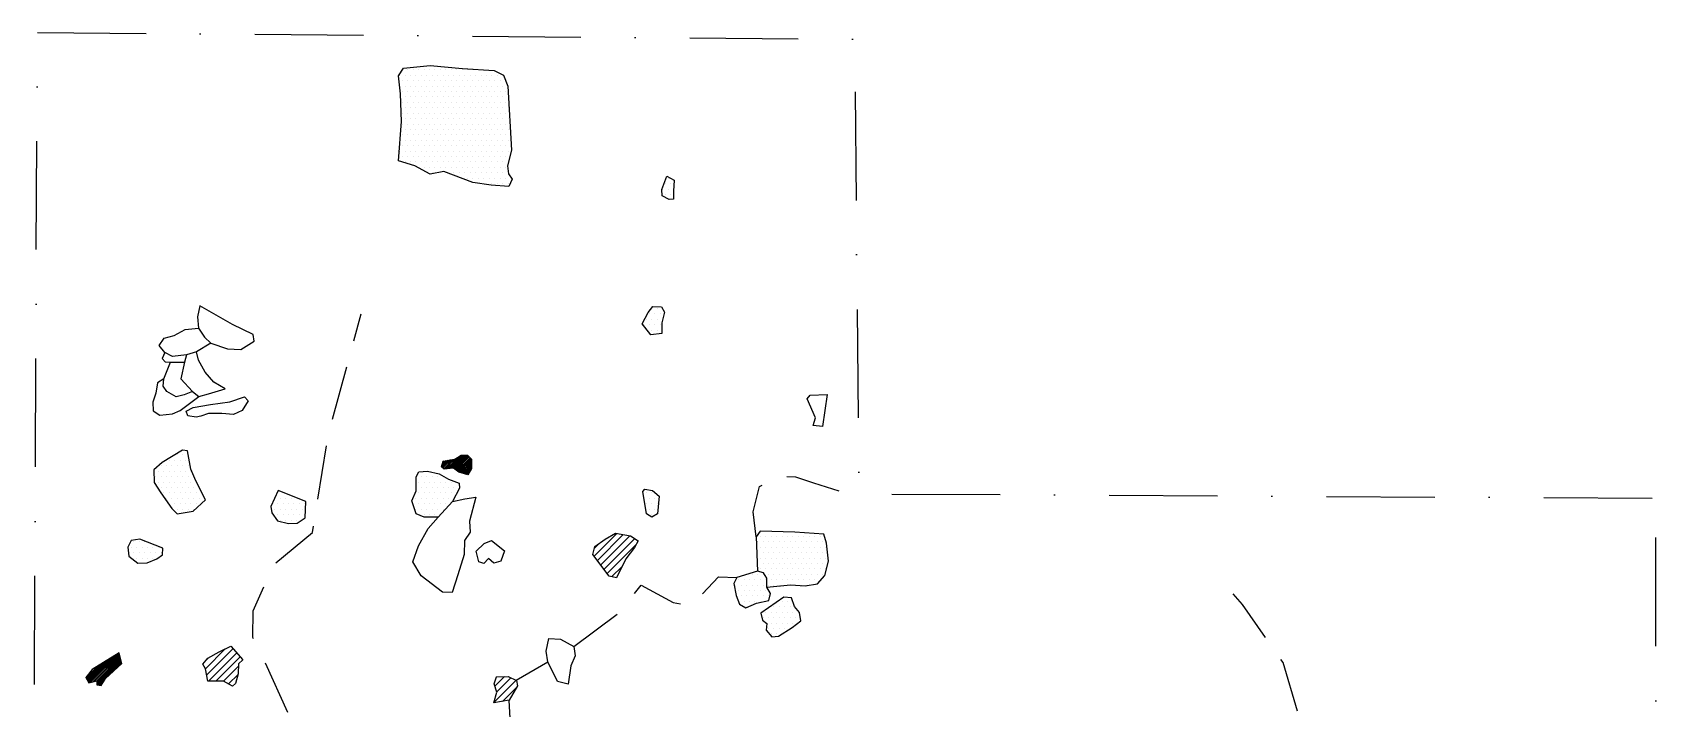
# Model space of a CAD drawing. Header units: metres. Extents: x -902 to -527, y -1467 to -1075.
# Drawn here: x -901.6 to -527.3, y -1230.9 to -1075.2 of the extents above; entities that cross this region are included whole.
import ezdxf

# ---------------------------------------------------------------- set-up
doc = ezdxf.new("R2010")
doc.units = ezdxf.units.M
doc.header["$LTSCALE"] = 25
doc.header["$MEASUREMENT"] = 0
doc.linetypes.add('GESTRICHELT', pattern=[0.75, 0.5, -0.25])
doc.linetypes.add('STRICHPUNKTX2', pattern=[2, 1, -0.5, 0, -0.5])
doc.layers.get('0').update_dxf_attribs({"linetype": 'CONTINUOUS'})
for name, color, linetype in [('BEFUND_UNSICHER', 1, 'GESTRICHELT'), ('FEUER', 1, 'CONTINUOUS'), ('GRABUNGSGRENZE', 3, 'STRICHPUNKTX2'), ('KNOCHEN', 2, 'CONTINUOUS'), ('KNOCHENSCHRAFF', 2, 'CONTINUOUS'), ('STEINE', 4, 'CONTINUOUS'), ('STEINESCHRAFF', 4, 'CONTINUOUS')]:
    doc.layers.add(name, color=color, linetype=linetype)

# ---------------------------------------------------------------- blocks, each defined once
blk = doc.blocks.new('*X1')
at = {"color": 0}
for p, q in [((-800.32, -1105.08), (-798.97, -1103.73)), ((-800.23, -1105.35), (-798.54, -1103.65)), ((-800.16, -1104.57), (-799.4, -1103.81)), ((-800.04, -1105.51), (-798.12, -1103.59)), ((-800, -1104.06), (-799.84, -1103.89)), ((-799.85, -1105.67), (-797.72, -1103.55)), ((-799.55, -1105.73), (-797.33, -1103.51)), ((-799.15, -1105.68), (-796.42, -1102.96)), ((-798.75, -1105.63), (-795.7, -1102.58)), ((-798.35, -1105.59), (-795.35, -1102.58)), ((-797.98, -1105.57), (-794.99, -1102.58)), ((-797.6, -1105.55), (-794.64, -1102.58)), ((-797.41, -1105.71), (-794.32, -1102.62)), ((-797.21, -1105.86), (-794.14, -1102.79)), ((-797.01, -1106.02), (-793.96, -1102.97)), ((-796.81, -1106.17), (-793.79, -1103.15)), ((-796.62, -1106.33), (-793.61, -1103.32)), ((-796.42, -1106.49), (-793.48, -1103.55)), ((-796.15, -1106.57), (-793.48, -1103.9)), ((-795.88, -1106.65), (-793.48, -1104.25)), ((-795.6, -1106.72), (-793.48, -1104.61)), ((-795.32, -1106.8), (-793.48, -1104.96)), ((-795.04, -1106.87), (-793.48, -1105.31)), ((-794.76, -1106.95), (-793.51, -1105.7)), ((-794.48, -1107.02), (-793.98, -1106.52)), ((-881.8, -1154.74), (-876, -1148.95)), ((-881.67, -1154.97), (-875.07, -1148.37)), ((-881.23, -1154.88), (-874.6, -1148.25)), ((-880.76, -1154.77), (-874.53, -1148.54)), ((-880.3, -1154.65), (-874.47, -1148.82)), ((-882.3, -1153.83), (-879.76, -1151.29)), ((-882.17, -1154.05), (-878.81, -1150.69)), ((-882.05, -1154.28), (-877.87, -1150.1)), ((-881.92, -1154.51), (-876.94, -1149.53)), ((-881.09, -1152.27), (-880.72, -1151.89)), ((-879.83, -1154.54), (-874.4, -1149.11)), ((-879.78, -1154.84), (-874.33, -1149.4)), ((-879.78, -1155.2), (-874.27, -1149.69)), ((-879.69, -1155.46), (-874.2, -1149.97)), ((-879.4, -1155.52), (-874.14, -1150.26)), ((-879.11, -1155.59), (-878.21, -1154.69)), ((-878.81, -1155.65), (-878.8, -1155.63)), ((-836.79, -1227.11), (-836.35, -1226.67)), ((-836.76, -1227.43), (-835.86, -1226.54)), ((-836.72, -1227.75), (-835.51, -1226.54)), ((-836.69, -1228.07), (-835.4, -1226.78)), ((-836.65, -1228.39), (-835.28, -1227.02)), ((-836.62, -1228.71), (-835.17, -1227.26)), ((-836.59, -1229.03), (-835.06, -1227.51)), ((-836.55, -1229.35), (-834.95, -1227.75)), ((-836.52, -1229.67), (-834.84, -1227.99)), ((-836.48, -1229.99), (-834.73, -1228.23)), ((-836.45, -1230.31), (-834.61, -1228.47)), ((-836.41, -1230.63), (-834.5, -1228.71)), ((-836.38, -1230.95), (-834.39, -1228.96)), ((-836.35, -1231.27), (-834.28, -1229.2)), ((-836.31, -1231.58), (-834.17, -1229.44)), ((-836.28, -1231.9), (-834.06, -1229.68)), ((-836.24, -1232.22), (-833.94, -1229.92)), ((-836.21, -1232.54), (-833.83, -1230.17)), ((-835.79, -1232.48), (-833.72, -1230.41)), ((-835.35, -1232.39), (-833.61, -1230.65)), ((-834.9, -1232.29), (-833.5, -1230.89)), ((-728.89, -1236.59), (-727.38, -1235.09)), ((-728.74, -1236.8), (-726.87, -1234.93)), ((-728.6, -1237.01), (-726.36, -1234.77)), ((-728.46, -1237.22), (-725.85, -1234.62)), ((-728.31, -1237.43), (-725.63, -1234.74)), ((-728, -1237.47), (-725.41, -1234.88)), ((-727.65, -1237.47), (-725.19, -1235.01)), ((-727.29, -1237.47), (-724.97, -1235.15)), ((-729.75, -1235.33), (-729.64, -1235.22)), ((-729.6, -1235.54), (-729.28, -1235.21)), ((-729.46, -1235.75), (-728.92, -1235.21)), ((-729.32, -1235.96), (-728.56, -1235.2)), ((-729.17, -1236.17), (-728.19, -1235.19)), ((-729.03, -1236.38), (-727.83, -1235.18)), ((-726.6, -1237.13), (-725.22, -1235.75)), ((-725.71, -1236.6), (-725.6, -1236.49)), ((-789.85, -1261.14), (-789.75, -1261.04)), ((-789.79, -1261.43), (-789.41, -1261.05)), ((-789.73, -1261.73), (-789.07, -1261.07)), ((-789.67, -1262.02), (-788.73, -1261.08)), ((-789.62, -1262.32), (-788.47, -1261.17)), ((-789.56, -1262.61), (-788.38, -1261.43)), ((-789.5, -1262.9), (-788.29, -1261.7)), ((-789.44, -1263.2), (-788.2, -1261.96)), ((-789.38, -1263.49), (-788.11, -1262.23)), ((-789.32, -1263.79), (-788.02, -1262.49)), ((-789.26, -1264.08), (-787.93, -1262.76)), ((-789.2, -1264.38), (-787.84, -1263.02)), ((-789.14, -1264.67), (-787.75, -1263.28)), ((-789.08, -1264.96), (-787.67, -1263.55)), ((-789.02, -1265.26), (-787.58, -1263.81)), ((-788.96, -1265.55), (-787.49, -1264.08)), ((-788.9, -1265.85), (-787.4, -1264.34)), ((-788.84, -1266.14), (-787.31, -1264.61)), ((-788.78, -1266.43), (-787.22, -1264.87)), ((-788.72, -1266.73), (-787.13, -1265.14)), ((-788.67, -1267.02), (-787.04, -1265.4)), ((-788.61, -1267.32), (-786.95, -1265.66)), ((-788.55, -1267.61), (-786.86, -1265.93)), ((-788.49, -1267.91), (-786.77, -1266.19)), ((-788.43, -1268.2), (-786.69, -1266.46)), ((-788.37, -1268.49), (-786.6, -1266.72)), ((-788.31, -1268.79), (-786.51, -1266.99)), ((-788.25, -1269.08), (-786.43, -1267.27)), ((-788.19, -1269.38), (-786.36, -1267.55)), ((-788.13, -1269.67), (-786.29, -1267.83)), ((-788.07, -1269.97), (-786.22, -1268.12)), ((-788.01, -1270.26), (-786.15, -1268.4)), ((-787.95, -1270.55), (-786.08, -1268.68)), ((-787.89, -1270.85), (-786.01, -1268.96)), ((-787.83, -1271.14), (-785.94, -1269.25)), ((-787.78, -1271.44), (-785.87, -1269.53)), ((-787.72, -1271.73), (-785.8, -1269.81)), ((-787.66, -1272.02), (-785.73, -1270.09)), ((-787.6, -1272.32), (-785.65, -1270.38)), ((-787.54, -1272.61), (-785.58, -1270.66)), ((-787.48, -1272.91), (-785.48, -1270.91)), ((-787.42, -1273.2), (-785.25, -1271.03)), ((-787.36, -1273.5), (-785.02, -1271.16)), ((-787.3, -1273.79), (-784.79, -1271.28)), ((-787.24, -1274.08), (-784.56, -1271.41)), ((-787.18, -1274.38), (-784.36, -1271.56)), ((-787.05, -1274.6), (-784.17, -1271.72)), ((-786.87, -1274.77), (-783.98, -1271.88)), ((-786.69, -1274.94), (-783.79, -1272.04)), ((-786.5, -1275.11), (-783.59, -1272.2)), ((-786.32, -1275.29), (-783.4, -1272.37)), ((-786, -1275.32), (-783.23, -1272.55)), ((-785.57, -1275.24), (-783.19, -1272.86)), ((-785.14, -1275.17), (-783.14, -1273.17)), ((-784.71, -1275.09), (-783.1, -1273.48)), ((-784.28, -1275.01), (-783.06, -1273.79)), ((-700.19, -1301.94), (-699.94, -1301.69)), ((-700.05, -1302.15), (-699.4, -1301.51)), ((-699.9, -1302.36), (-698.86, -1301.32)), ((-699.76, -1302.57), (-698.67, -1301.48)), ((-699.62, -1302.78), (-698.51, -1301.68)), ((-699.48, -1302.99), (-698.36, -1301.88)), ((-699.33, -1303.2), (-698.21, -1302.08)), ((-699.19, -1303.41), (-698.06, -1302.28)), ((-699.05, -1303.62), (-697.9, -1302.48)), ((-698.9, -1303.83), (-697.75, -1302.68)), ((-698.76, -1304.04), (-697.6, -1302.88)), ((-698.62, -1304.25), (-697.45, -1303.08)), ((-698.47, -1304.46), (-697.29, -1303.28)), ((-698.33, -1304.67), (-697.14, -1303.49)), ((-698.18, -1304.88), (-696.99, -1303.69)), ((-698.04, -1305.09), (-696.84, -1303.89)), ((-697.89, -1305.29), (-696.68, -1304.09)), ((-697.74, -1305.5), (-696.53, -1304.29)), ((-697.6, -1305.71), (-696.38, -1304.49)), ((-697.45, -1305.92), (-696.23, -1304.69)), ((-697.31, -1306.12), (-696.07, -1304.89)), ((-697.16, -1306.33), (-695.92, -1305.09)), ((-697.01, -1306.54), (-695.76, -1305.28)), ((-696.87, -1306.75), (-695.6, -1305.48)), ((-696.72, -1306.96), (-695.43, -1305.67)), ((-696.58, -1307.17), (-695.27, -1305.86)), ((-696.45, -1307.39), (-695.11, -1306.05)), ((-696.31, -1307.6), (-694.95, -1306.24)), ((-696.17, -1307.82), (-694.78, -1306.43)), ((-696.03, -1308.03), (-694.62, -1306.62)), ((-695.89, -1308.24), (-694.46, -1306.81)), ((-695.75, -1308.46), (-694.3, -1307.01)), ((-695.61, -1308.67), (-694.13, -1307.2)), ((-695.47, -1308.89), (-693.97, -1307.39)), ((-695.34, -1309.1), (-693.86, -1307.63)), ((-695.2, -1309.32), (-693.75, -1307.87)), ((-695.06, -1309.53), (-693.64, -1308.11)), ((-694.92, -1309.75), (-693.53, -1308.36)), ((-694.78, -1309.96), (-693.42, -1308.6)), ((-694.64, -1310.18), (-693.31, -1308.85)), ((-694.5, -1310.39), (-693.2, -1309.09)), ((-694.36, -1310.61), (-693.1, -1309.34)), ((-694.22, -1310.82), (-692.99, -1309.58)), ((-694.09, -1311.04), (-692.88, -1309.83)), ((-693.95, -1311.25), (-692.77, -1310.07)), ((-693.81, -1311.47), (-692.66, -1310.32)), ((-693.63, -1311.64), (-692.55, -1310.56)), ((-693.22, -1311.58), (-692.44, -1310.81)), ((-692.81, -1311.53), (-692.33, -1311.05)), ((-692.4, -1311.47), (-692.23, -1311.3))]:
    blk.add_line(p, q, dxfattribs=at)
blk = doc.blocks.new('*X3')
at = {"color": 0}
for p, q in [((-808.125, -1013.75), (-808.125, -1013.75)), ((-806.875, -1013.75), (-806.875, -1013.75)), ((-805.625, -1013.75), (-805.625, -1013.75)), ((-804.375, -1013.75), (-804.375, -1013.75)), ((-803.125, -1013.75), (-803.125, -1013.75)), ((-801.875, -1013.75), (-801.875, -1013.75)), ((-800.625, -1013.75), (-800.625, -1013.75)), ((-799.375, -1013.75), (-799.375, -1013.75)), ((-798.125, -1013.75), (-798.125, -1013.75)), ((-796.875, -1013.75), (-796.875, -1013.75)), ((-795.625, -1013.75), (-795.625, -1013.75)), ((-794.375, -1013.75), (-794.375, -1013.75)), ((-793.125, -1013.75), (-793.125, -1013.75)), ((-791.875, -1013.75), (-791.875, -1013.75)), ((-810, -1015), (-810, -1015)), ((-810, -1017.5), (-810, -1017.5)), ((-809.375, -1016.25), (-809.375, -1016.25)), ((-808.75, -1015), (-808.75, -1015)), ((-808.75, -1017.5), (-808.75, -1017.5)), ((-808.125, -1016.25), (-808.125, -1016.25)), ((-807.5, -1015), (-807.5, -1015)), ((-807.5, -1017.5), (-807.5, -1017.5)), ((-806.875, -1016.25), (-806.875, -1016.25)), ((-806.25, -1015), (-806.25, -1015)), ((-806.25, -1017.5), (-806.25, -1017.5)), ((-805.625, -1016.25), (-805.625, -1016.25)), ((-805, -1015), (-805, -1015)), ((-805, -1017.5), (-805, -1017.5)), ((-804.375, -1016.25), (-804.375, -1016.25)), ((-803.75, -1015), (-803.75, -1015)), ((-803.75, -1017.5), (-803.75, -1017.5)), ((-803.125, -1016.25), (-803.125, -1016.25)), ((-802.5, -1015), (-802.5, -1015)), ((-802.5, -1017.5), (-802.5, -1017.5)), ((-801.875, -1016.25), (-801.875, -1016.25)), ((-801.25, -1015), (-801.25, -1015)), ((-801.25, -1017.5), (-801.25, -1017.5)), ((-800.625, -1016.25), (-800.625, -1016.25)), ((-800, -1015), (-800, -1015)), ((-800, -1017.5), (-800, -1017.5)), ((-799.375, -1016.25), (-799.375, -1016.25)), ((-798.75, -1015), (-798.75, -1015)), ((-798.75, -1017.5), (-798.75, -1017.5)), ((-798.125, -1016.25), (-798.125, -1016.25)), ((-797.5, -1015), (-797.5, -1015)), ((-797.5, -1017.5), (-797.5, -1017.5)), ((-796.875, -1016.25), (-796.875, -1016.25)), ((-796.25, -1015), (-796.25, -1015)), ((-796.25, -1017.5), (-796.25, -1017.5)), ((-795.625, -1016.25), (-795.625, -1016.25)), ((-795, -1015), (-795, -1015)), ((-795, -1017.5), (-795, -1017.5)), ((-794.375, -1016.25), (-794.375, -1016.25)), ((-793.75, -1015), (-793.75, -1015)), ((-793.75, -1017.5), (-793.75, -1017.5)), ((-793.125, -1016.25), (-793.125, -1016.25)), ((-792.5, -1015), (-792.5, -1015)), ((-792.5, -1017.5), (-792.5, -1017.5)), ((-791.875, -1016.25), (-791.875, -1016.25)), ((-791.25, -1015), (-791.25, -1015)), ((-791.25, -1017.5), (-791.25, -1017.5)), ((-790.625, -1016.25), (-790.625, -1016.25)), ((-790, -1015), (-790, -1015)), ((-790, -1017.5), (-790, -1017.5)), ((-789.375, -1016.25), (-789.375, -1016.25)), ((-788.75, -1015), (-788.75, -1015)), ((-788.75, -1017.5), (-788.75, -1017.5)), ((-788.125, -1016.25), (-788.125, -1016.25)), ((-787.5, -1015), (-787.5, -1015)), ((-787.5, -1017.5), (-787.5, -1017.5)), ((-786.875, -1016.25), (-786.875, -1016.25)), ((-786.25, -1015), (-786.25, -1015)), ((-786.25, -1017.5), (-786.25, -1017.5)), ((-785.625, -1016.25), (-785.625, -1016.25)), ((-809.375, -1018.75), (-809.375, -1018.75)), ((-809.375, -1021.25), (-809.375, -1021.25)), ((-808.75, -1020), (-808.75, -1020)), ((-808.125, -1018.75), (-808.125, -1018.75)), ((-808.125, -1021.25), (-808.125, -1021.25)), ((-807.5, -1020), (-807.5, -1020)), ((-806.875, -1018.75), (-806.875, -1018.75)), ((-806.875, -1021.25), (-806.875, -1021.25)), ((-806.25, -1020), (-806.25, -1020)), ((-805.625, -1018.75), (-805.625, -1018.75)), ((-805.625, -1021.25), (-805.625, -1021.25)), ((-805, -1020), (-805, -1020)), ((-804.375, -1018.75), (-804.375, -1018.75)), ((-804.375, -1021.25), (-804.375, -1021.25)), ((-803.75, -1020), (-803.75, -1020)), ((-803.125, -1018.75), (-803.125, -1018.75)), ((-803.125, -1021.25), (-803.125, -1021.25)), ((-802.5, -1020), (-802.5, -1020)), ((-801.875, -1018.75), (-801.875, -1018.75)), ((-801.875, -1021.25), (-801.875, -1021.25)), ((-801.25, -1020), (-801.25, -1020)), ((-800.625, -1018.75), (-800.625, -1018.75)), ((-800.625, -1021.25), (-800.625, -1021.25)), ((-800, -1020), (-800, -1020)), ((-799.375, -1018.75), (-799.375, -1018.75)), ((-799.375, -1021.25), (-799.375, -1021.25)), ((-798.75, -1020), (-798.75, -1020)), ((-798.125, -1018.75), (-798.125, -1018.75)), ((-798.125, -1021.25), (-798.125, -1021.25)), ((-797.5, -1020), (-797.5, -1020)), ((-796.875, -1018.75), (-796.875, -1018.75)), ((-796.875, -1021.25), (-796.875, -1021.25)), ((-796.25, -1020), (-796.25, -1020)), ((-795.625, -1018.75), (-795.625, -1018.75)), ((-795.625, -1021.25), (-795.625, -1021.25)), ((-795, -1020), (-795, -1020)), ((-794.375, -1018.75), (-794.375, -1018.75)), ((-794.375, -1021.25), (-794.375, -1021.25)), ((-793.75, -1020), (-793.75, -1020)), ((-793.125, -1018.75), (-793.125, -1018.75)), ((-793.125, -1021.25), (-793.125, -1021.25)), ((-792.5, -1020), (-792.5, -1020)), ((-791.875, -1018.75), (-791.875, -1018.75)), ((-791.875, -1021.25), (-791.875, -1021.25)), ((-791.25, -1020), (-791.25, -1020)), ((-790.625, -1018.75), (-790.625, -1018.75)), ((-790.625, -1021.25), (-790.625, -1021.25)), ((-790, -1020), (-790, -1020)), ((-789.375, -1018.75), (-789.375, -1018.75)), ((-789.375, -1021.25), (-789.375, -1021.25)), ((-788.75, -1020), (-788.75, -1020)), ((-788.125, -1018.75), (-788.125, -1018.75)), ((-788.125, -1021.25), (-788.125, -1021.25)), ((-787.5, -1020), (-787.5, -1020)), ((-786.875, -1018.75), (-786.875, -1018.75)), ((-786.875, -1021.25), (-786.875, -1021.25)), ((-786.25, -1020), (-786.25, -1020)), ((-785.625, -1018.75), (-785.625, -1018.75)), ((-785.625, -1021.25), (-785.625, -1021.25)), ((-785, -1020), (-785, -1020)), ((-809.375, -1023.75), (-809.375, -1023.75)), ((-808.75, -1022.5), (-808.75, -1022.5)), ((-808.75, -1025), (-808.75, -1025)), ((-808.125, -1023.75), (-808.125, -1023.75)), ((-807.5, -1022.5), (-807.5, -1022.5)), ((-807.5, -1025), (-807.5, -1025)), ((-806.875, -1023.75), (-806.875, -1023.75)), ((-806.25, -1022.5), (-806.25, -1022.5)), ((-806.25, -1025), (-806.25, -1025)), ((-805.625, -1023.75), (-805.625, -1023.75)), ((-805, -1022.5), (-805, -1022.5)), ((-805, -1025), (-805, -1025)), ((-804.375, -1023.75), (-804.375, -1023.75)), ((-803.75, -1022.5), (-803.75, -1022.5)), ((-803.75, -1025), (-803.75, -1025)), ((-803.125, -1023.75), (-803.125, -1023.75)), ((-802.5, -1022.5), (-802.5, -1022.5)), ((-802.5, -1025), (-802.5, -1025)), ((-801.875, -1023.75), (-801.875, -1023.75)), ((-801.25, -1022.5), (-801.25, -1022.5)), ((-801.25, -1025), (-801.25, -1025)), ((-800.625, -1023.75), (-800.625, -1023.75)), ((-800, -1022.5), (-800, -1022.5)), ((-800, -1025), (-800, -1025)), ((-799.375, -1023.75), (-799.375, -1023.75)), ((-798.75, -1022.5), (-798.75, -1022.5)), ((-798.75, -1025), (-798.75, -1025)), ((-798.125, -1023.75), (-798.125, -1023.75)), ((-797.5, -1022.5), (-797.5, -1022.5)), ((-797.5, -1025), (-797.5, -1025)), ((-796.875, -1023.75), (-796.875, -1023.75)), ((-796.25, -1022.5), (-796.25, -1022.5)), ((-796.25, -1025), (-796.25, -1025)), ((-795.625, -1023.75), (-795.625, -1023.75)), ((-795, -1022.5), (-795, -1022.5)), ((-795, -1025), (-795, -1025)), ((-794.375, -1023.75), (-794.375, -1023.75)), ((-793.75, -1022.5), (-793.75, -1022.5)), ((-793.75, -1025), (-793.75, -1025)), ((-793.125, -1023.75), (-793.125, -1023.75)), ((-792.5, -1022.5), (-792.5, -1022.5)), ((-792.5, -1025), (-792.5, -1025)), ((-791.875, -1023.75), (-791.875, -1023.75)), ((-791.25, -1022.5), (-791.25, -1022.5)), ((-791.25, -1025), (-791.25, -1025)), ((-790.625, -1023.75), (-790.625, -1023.75)), ((-790, -1022.5), (-790, -1022.5)), ((-790, -1025), (-790, -1025)), ((-789.375, -1023.75), (-789.375, -1023.75)), ((-788.75, -1022.5), (-788.75, -1022.5)), ((-788.75, -1025), (-788.75, -1025)), ((-788.125, -1023.75), (-788.125, -1023.75)), ((-787.5, -1022.5), (-787.5, -1022.5)), ((-787.5, -1025), (-787.5, -1025)), ((-786.875, -1023.75), (-786.875, -1023.75)), ((-786.25, -1022.5), (-786.25, -1022.5)), ((-786.25, -1025), (-786.25, -1025)), ((-785.625, -1023.75), (-785.625, -1023.75)), ((-785, -1022.5), (-785, -1022.5)), ((-785, -1025), (-785, -1025)), ((-809.375, -1026.25), (-809.375, -1026.25)), ((-809.375, -1028.75), (-809.375, -1028.75)), ((-808.75, -1027.5), (-808.75, -1027.5)), ((-808.125, -1026.25), (-808.125, -1026.25)), ((-808.125, -1028.75), (-808.125, -1028.75)), ((-807.5, -1027.5), (-807.5, -1027.5)), ((-806.875, -1026.25), (-806.875, -1026.25)), ((-806.875, -1028.75), (-806.875, -1028.75)), ((-806.25, -1027.5), (-806.25, -1027.5)), ((-805.625, -1026.25), (-805.625, -1026.25)), ((-805.625, -1028.75), (-805.625, -1028.75)), ((-805, -1027.5), (-805, -1027.5)), ((-804.375, -1026.25), (-804.375, -1026.25)), ((-804.375, -1028.75), (-804.375, -1028.75)), ((-803.75, -1027.5), (-803.75, -1027.5)), ((-803.125, -1026.25), (-803.125, -1026.25)), ((-803.125, -1028.75), (-803.125, -1028.75)), ((-802.5, -1027.5), (-802.5, -1027.5)), ((-801.875, -1026.25), (-801.875, -1026.25)), ((-801.875, -1028.75), (-801.875, -1028.75)), ((-801.25, -1027.5), (-801.25, -1027.5)), ((-800.625, -1026.25), (-800.625, -1026.25)), ((-800.625, -1028.75), (-800.625, -1028.75)), ((-800, -1027.5), (-800, -1027.5)), ((-799.375, -1026.25), (-799.375, -1026.25)), ((-799.375, -1028.75), (-799.375, -1028.75)), ((-798.75, -1027.5), (-798.75, -1027.5)), ((-798.125, -1026.25), (-798.125, -1026.25)), ((-798.125, -1028.75), (-798.125, -1028.75)), ((-797.5, -1027.5), (-797.5, -1027.5)), ((-796.875, -1026.25), (-796.875, -1026.25)), ((-796.875, -1028.75), (-796.875, -1028.75)), ((-796.25, -1027.5), (-796.25, -1027.5)), ((-795.625, -1026.25), (-795.625, -1026.25)), ((-795.625, -1028.75), (-795.625, -1028.75)), ((-795, -1027.5), (-795, -1027.5)), ((-794.375, -1026.25), (-794.375, -1026.25)), ((-794.375, -1028.75), (-794.375, -1028.75)), ((-793.75, -1027.5), (-793.75, -1027.5)), ((-793.125, -1026.25), (-793.125, -1026.25)), ((-793.125, -1028.75), (-793.125, -1028.75)), ((-792.5, -1027.5), (-792.5, -1027.5)), ((-791.875, -1026.25), (-791.875, -1026.25)), ((-791.875, -1028.75), (-791.875, -1028.75)), ((-791.25, -1027.5), (-791.25, -1027.5)), ((-790.625, -1026.25), (-790.625, -1026.25)), ((-790.625, -1028.75), (-790.625, -1028.75)), ((-790, -1027.5), (-790, -1027.5)), ((-789.375, -1026.25), (-789.375, -1026.25)), ((-789.375, -1028.75), (-789.375, -1028.75)), ((-788.75, -1027.5), (-788.75, -1027.5)), ((-788.125, -1026.25), (-788.125, -1026.25)), ((-788.125, -1028.75), (-788.125, -1028.75)), ((-787.5, -1027.5), (-787.5, -1027.5)), ((-786.875, -1026.25), (-786.875, -1026.25)), ((-786.875, -1028.75), (-786.875, -1028.75)), ((-786.25, -1027.5), (-786.25, -1027.5)), ((-785.625, -1026.25), (-785.625, -1026.25)), ((-785.625, -1028.75), (-785.625, -1028.75)), ((-785, -1027.5), (-785, -1027.5)), ((-810, -1032.5), (-810, -1032.5)), ((-809.375, -1031.25), (-809.375, -1031.25)), ((-808.75, -1030), (-808.75, -1030)), ((-808.75, -1032.5), (-808.75, -1032.5)), ((-808.125, -1031.25), (-808.125, -1031.25)), ((-807.5, -1030), (-807.5, -1030)), ((-807.5, -1032.5), (-807.5, -1032.5)), ((-806.875, -1031.25), (-806.875, -1031.25)), ((-806.25, -1030), (-806.25, -1030)), ((-806.25, -1032.5), (-806.25, -1032.5)), ((-805.625, -1031.25), (-805.625, -1031.25)), ((-805, -1030), (-805, -1030)), ((-805, -1032.5), (-805, -1032.5)), ((-804.375, -1031.25), (-804.375, -1031.25)), ((-803.75, -1030), (-803.75, -1030)), ((-803.75, -1032.5), (-803.75, -1032.5)), ((-803.125, -1031.25), (-803.125, -1031.25)), ((-802.5, -1030), (-802.5, -1030)), ((-802.5, -1032.5), (-802.5, -1032.5)), ((-801.875, -1031.25), (-801.875, -1031.25)), ((-801.25, -1030), (-801.25, -1030)), ((-801.25, -1032.5), (-801.25, -1032.5)), ((-800.625, -1031.25), (-800.625, -1031.25)), ((-800, -1030), (-800, -1030)), ((-800, -1032.5), (-800, -1032.5)), ((-799.375, -1031.25), (-799.375, -1031.25)), ((-798.75, -1030), (-798.75, -1030)), ((-798.75, -1032.5), (-798.75, -1032.5)), ((-798.125, -1031.25), (-798.125, -1031.25)), ((-797.5, -1030), (-797.5, -1030)), ((-797.5, -1032.5), (-797.5, -1032.5)), ((-796.875, -1031.25), (-796.875, -1031.25)), ((-796.25, -1030), (-796.25, -1030)), ((-796.25, -1032.5), (-796.25, -1032.5)), ((-795.625, -1031.25), (-795.625, -1031.25)), ((-795, -1030), (-795, -1030)), ((-795, -1032.5), (-795, -1032.5)), ((-794.375, -1031.25), (-794.375, -1031.25)), ((-793.75, -1030), (-793.75, -1030)), ((-793.75, -1032.5), (-793.75, -1032.5)), ((-793.125, -1031.25), (-793.125, -1031.25)), ((-792.5, -1030), (-792.5, -1030)), ((-792.5, -1032.5), (-792.5, -1032.5)), ((-791.875, -1031.25), (-791.875, -1031.25)), ((-791.25, -1030), (-791.25, -1030)), ((-791.25, -1032.5), (-791.25, -1032.5)), ((-790.625, -1031.25), (-790.625, -1031.25)), ((-790, -1030), (-790, -1030)), ((-790, -1032.5), (-790, -1032.5)), ((-789.375, -1031.25), (-789.375, -1031.25)), ((-788.75, -1030), (-788.75, -1030)), ((-788.75, -1032.5), (-788.75, -1032.5)), ((-788.125, -1031.25), (-788.125, -1031.25)), ((-787.5, -1030), (-787.5, -1030)), ((-787.5, -1032.5), (-787.5, -1032.5)), ((-786.875, -1031.25), (-786.875, -1031.25)), ((-786.25, -1030), (-786.25, -1030)), ((-786.25, -1032.5), (-786.25, -1032.5)), ((-785.625, -1031.25), (-785.625, -1031.25)), ((-785, -1030), (-785, -1030)), ((-785, -1032.5), (-785, -1032.5)), ((-784.375, -1031.25), (-784.375, -1031.25)), ((-809.375, -1033.75), (-809.375, -1033.75)), ((-808.75, -1035), (-808.75, -1035)), ((-808.125, -1033.75), (-808.125, -1033.75)), ((-807.5, -1035), (-807.5, -1035)), ((-806.875, -1033.75), (-806.875, -1033.75)), ((-806.25, -1035), (-806.25, -1035)), ((-805.625, -1033.75), (-805.625, -1033.75)), ((-805.625, -1036.25), (-805.625, -1036.25)), ((-805, -1035), (-805, -1035)), ((-804.375, -1033.75), (-804.375, -1033.75)), ((-804.375, -1036.25), (-804.375, -1036.25)), ((-803.75, -1035), (-803.75, -1035)), ((-803.125, -1033.75), (-803.125, -1033.75)), ((-803.125, -1036.25), (-803.125, -1036.25)), ((-802.5, -1035), (-802.5, -1035)), ((-801.875, -1033.75), (-801.875, -1033.75)), ((-801.875, -1036.25), (-801.875, -1036.25)), ((-801.25, -1035), (-801.25, -1035)), ((-800.625, -1033.75), (-800.625, -1033.75)), ((-800.625, -1036.25), (-800.625, -1036.25)), ((-800, -1035), (-800, -1035)), ((-799.375, -1033.75), (-799.375, -1033.75)), ((-799.375, -1036.25), (-799.375, -1036.25)), ((-798.75, -1035), (-798.75, -1035)), ((-798.125, -1033.75), (-798.125, -1033.75)), ((-798.125, -1036.25), (-798.125, -1036.25)), ((-797.5, -1035), (-797.5, -1035)), ((-796.875, -1033.75), (-796.875, -1033.75)), ((-796.875, -1036.25), (-796.875, -1036.25)), ((-796.25, -1035), (-796.25, -1035)), ((-795.625, -1033.75), (-795.625, -1033.75)), ((-795.625, -1036.25), (-795.625, -1036.25)), ((-795, -1035), (-795, -1035)), ((-794.375, -1033.75), (-794.375, -1033.75)), ((-794.375, -1036.25), (-794.375, -1036.25)), ((-793.75, -1035), (-793.75, -1035)), ((-793.125, -1033.75), (-793.125, -1033.75)), ((-793.125, -1036.25), (-793.125, -1036.25)), ((-792.5, -1035), (-792.5, -1035)), ((-791.875, -1033.75), (-791.875, -1033.75)), ((-791.875, -1036.25), (-791.875, -1036.25)), ((-791.25, -1035), (-791.25, -1035)), ((-790.625, -1033.75), (-790.625, -1033.75)), ((-790.625, -1036.25), (-790.625, -1036.25)), ((-790, -1035), (-790, -1035)), ((-789.375, -1033.75), (-789.375, -1033.75)), ((-789.375, -1036.25), (-789.375, -1036.25)), ((-788.75, -1035), (-788.75, -1035)), ((-788.125, -1033.75), (-788.125, -1033.75)), ((-788.125, -1036.25), (-788.125, -1036.25)), ((-787.5, -1035), (-787.5, -1035)), ((-786.875, -1033.75), (-786.875, -1033.75)), ((-786.875, -1036.25), (-786.875, -1036.25)), ((-786.25, -1035), (-786.25, -1035)), ((-785.625, -1033.75), (-785.625, -1033.75)), ((-785.625, -1036.25), (-785.625, -1036.25)), ((-785, -1035), (-785, -1035)), ((-802.5, -1037.5), (-802.5, -1037.5)), ((-798.75, -1037.5), (-798.75, -1037.5)), ((-797.5, -1037.5), (-797.5, -1037.5)), ((-796.25, -1037.5), (-796.25, -1037.5)), ((-795.625, -1038.75), (-795.625, -1038.75)), ((-795, -1037.5), (-795, -1037.5)), ((-794.375, -1038.75), (-794.375, -1038.75)), ((-793.75, -1037.5), (-793.75, -1037.5)), ((-793.125, -1038.75), (-793.125, -1038.75)), ((-792.5, -1037.5), (-792.5, -1037.5)), ((-791.875, -1038.75), (-791.875, -1038.75)), ((-791.25, -1037.5), (-791.25, -1037.5)), ((-790.625, -1038.75), (-790.625, -1038.75)), ((-790, -1037.5), (-790, -1037.5)), ((-790, -1040), (-790, -1040)), ((-789.375, -1038.75), (-789.375, -1038.75)), ((-788.75, -1037.5), (-788.75, -1037.5)), ((-788.75, -1040), (-788.75, -1040)), ((-788.125, -1038.75), (-788.125, -1038.75)), ((-787.5, -1037.5), (-787.5, -1037.5)), ((-787.5, -1040), (-787.5, -1040)), ((-786.875, -1038.75), (-786.875, -1038.75)), ((-786.25, -1037.5), (-786.25, -1037.5)), ((-786.25, -1040), (-786.25, -1040)), ((-785.625, -1038.75), (-785.625, -1038.75)), ((-785, -1037.5), (-785, -1037.5)), ((-785, -1040), (-785, -1040)), ((-784.375, -1038.75), (-784.375, -1038.75)), ((-748.75, -1040), (-748.75, -1040)), ((-748.125, -1038.75), (-748.125, -1038.75)), ((-747.5, -1040), (-747.5, -1040)), ((-749.375, -1041.25), (-749.375, -1041.25)), ((-748.75, -1042.5), (-748.75, -1042.5)), ((-748.125, -1041.25), (-748.125, -1041.25)), ((-747.5, -1042.5), (-747.5, -1042.5)), ((-752.5, -1070), (-752.5, -1070)), ((-751.875, -1068.75), (-751.875, -1068.75)), ((-751.25, -1070), (-751.25, -1070)), ((-750.625, -1068.75), (-750.625, -1068.75)), ((-750, -1070), (-750, -1070)), ((-753.75, -1072.5), (-753.75, -1072.5)), ((-753.125, -1071.25), (-753.125, -1071.25)), ((-752.5, -1072.5), (-752.5, -1072.5)), ((-751.875, -1071.25), (-751.875, -1071.25)), ((-751.875, -1073.75), (-751.875, -1073.75)), ((-751.25, -1072.5), (-751.25, -1072.5)), ((-750.625, -1071.25), (-750.625, -1071.25)), ((-750.625, -1073.75), (-750.625, -1073.75)), ((-750, -1072.5), (-750, -1072.5)), ((-863.125, -1103.75), (-863.125, -1103.75)), ((-861.875, -1103.75), (-861.875, -1103.75)), ((-861.25, -1102.5), (-861.25, -1102.5)), ((-860.625, -1103.75), (-860.625, -1103.75)), ((-860, -1102.5), (-860, -1102.5)), ((-859.375, -1103.75), (-859.375, -1103.75)), ((-858.75, -1102.5), (-858.75, -1102.5)), ((-866.25, -1107.5), (-866.25, -1107.5)), ((-865.625, -1106.25), (-865.625, -1106.25)), ((-865, -1105), (-865, -1105)), ((-865, -1107.5), (-865, -1107.5)), ((-864.375, -1106.25), (-864.375, -1106.25)), ((-863.75, -1105), (-863.75, -1105)), ((-863.75, -1107.5), (-863.75, -1107.5)), ((-863.125, -1106.25), (-863.125, -1106.25)), ((-862.5, -1105), (-862.5, -1105)), ((-862.5, -1107.5), (-862.5, -1107.5)), ((-861.875, -1106.25), (-861.875, -1106.25)), ((-861.25, -1105), (-861.25, -1105)), ((-861.25, -1107.5), (-861.25, -1107.5)), ((-860.625, -1106.25), (-860.625, -1106.25)), ((-860, -1105), (-860, -1105)), ((-860, -1107.5), (-860, -1107.5)), ((-859.375, -1106.25), (-859.375, -1106.25)), ((-858.75, -1105), (-858.75, -1105)), ((-858.75, -1107.5), (-858.75, -1107.5)), ((-858.125, -1106.25), (-858.125, -1106.25)), ((-857.5, -1107.5), (-857.5, -1107.5)), ((-805, -1107.5), (-805, -1107.5)), ((-803.75, -1107.5), (-803.75, -1107.5)), ((-802.5, -1107.5), (-802.5, -1107.5)), ((-801.25, -1107.5), (-801.25, -1107.5)), ((-800, -1107.5), (-800, -1107.5)), ((-865.625, -1108.75), (-865.625, -1108.75)), ((-865, -1110), (-865, -1110)), ((-864.375, -1108.75), (-864.375, -1108.75)), ((-864.375, -1111.25), (-864.375, -1111.25)), ((-863.75, -1110), (-863.75, -1110)), ((-863.125, -1108.75), (-863.125, -1108.75)), ((-863.125, -1111.25), (-863.125, -1111.25)), ((-862.5, -1110), (-862.5, -1110)), ((-861.875, -1108.75), (-861.875, -1108.75)), ((-861.875, -1111.25), (-861.875, -1111.25)), ((-861.25, -1110), (-861.25, -1110)), ((-860.625, -1108.75), (-860.625, -1108.75)), ((-860.625, -1111.25), (-860.625, -1111.25)), ((-860, -1110), (-860, -1110)), ((-859.375, -1108.75), (-859.375, -1108.75)), ((-859.375, -1111.25), (-859.375, -1111.25)), ((-858.75, -1110), (-858.75, -1110)), ((-858.125, -1108.75), (-858.125, -1108.75)), ((-858.125, -1111.25), (-858.125, -1111.25)), ((-857.5, -1110), (-857.5, -1110)), ((-856.875, -1111.25), (-856.875, -1111.25)), ((-856.25, -1110), (-856.25, -1110)), ((-855.625, -1111.25), (-855.625, -1111.25)), ((-838.125, -1111.25), (-838.125, -1111.25)), ((-836.875, -1111.25), (-836.875, -1111.25)), ((-805.625, -1108.75), (-805.625, -1108.75)), ((-805.625, -1111.25), (-805.625, -1111.25)), ((-805, -1110), (-805, -1110)), ((-804.375, -1108.75), (-804.375, -1108.75)), ((-804.375, -1111.25), (-804.375, -1111.25)), ((-803.75, -1110), (-803.75, -1110)), ((-803.125, -1108.75), (-803.125, -1108.75)), ((-803.125, -1111.25), (-803.125, -1111.25)), ((-802.5, -1110), (-802.5, -1110)), ((-801.875, -1108.75), (-801.875, -1108.75)), ((-801.875, -1111.25), (-801.875, -1111.25)), ((-801.25, -1110), (-801.25, -1110)), ((-800.625, -1108.75), (-800.625, -1108.75)), ((-800.625, -1111.25), (-800.625, -1111.25)), ((-800, -1110), (-800, -1110)), ((-799.375, -1108.75), (-799.375, -1108.75)), ((-799.375, -1111.25), (-799.375, -1111.25)), ((-798.75, -1110), (-798.75, -1110)), ((-798.125, -1108.75), (-798.125, -1108.75)), ((-798.125, -1111.25), (-798.125, -1111.25)), ((-797.5, -1110), (-797.5, -1110)), ((-796.875, -1111.25), (-796.875, -1111.25)), ((-796.25, -1110), (-796.25, -1110)), ((-753.125, -1111.25), (-753.125, -1111.25)), ((-751.875, -1111.25), (-751.875, -1111.25)), ((-863.75, -1112.5), (-863.75, -1112.5)), ((-863.125, -1113.75), (-863.125, -1113.75)), ((-862.5, -1112.5), (-862.5, -1112.5)), ((-861.875, -1113.75), (-861.875, -1113.75)), ((-861.25, -1112.5), (-861.25, -1112.5)), ((-861.25, -1115), (-861.25, -1115)), ((-860.625, -1113.75), (-860.625, -1113.75)), ((-860, -1112.5), (-860, -1112.5)), ((-860, -1115), (-860, -1115)), ((-859.375, -1113.75), (-859.375, -1113.75)), ((-858.75, -1112.5), (-858.75, -1112.5)), ((-858.75, -1115), (-858.75, -1115)), ((-858.125, -1113.75), (-858.125, -1113.75)), ((-857.5, -1112.5), (-857.5, -1112.5)), ((-857.5, -1115), (-857.5, -1115)), ((-856.875, -1113.75), (-856.875, -1113.75)), ((-856.25, -1112.5), (-856.25, -1112.5)), ((-855, -1112.5), (-855, -1112.5)), ((-839.375, -1113.75), (-839.375, -1113.75)), ((-838.75, -1112.5), (-838.75, -1112.5)), ((-838.75, -1115), (-838.75, -1115)), ((-838.125, -1113.75), (-838.125, -1113.75)), ((-837.5, -1112.5), (-837.5, -1112.5)), ((-837.5, -1115), (-837.5, -1115)), ((-836.875, -1113.75), (-836.875, -1113.75)), ((-836.25, -1112.5), (-836.25, -1112.5)), ((-836.25, -1115), (-836.25, -1115)), ((-835.625, -1113.75), (-835.625, -1113.75)), ((-835, -1112.5), (-835, -1112.5)), ((-835, -1115), (-835, -1115)), ((-834.375, -1113.75), (-834.375, -1113.75)), ((-833.75, -1112.5), (-833.75, -1112.5)), ((-833.75, -1115), (-833.75, -1115)), ((-833.125, -1113.75), (-833.125, -1113.75)), ((-832.5, -1115), (-832.5, -1115)), ((-831.875, -1113.75), (-831.875, -1113.75)), ((-806.875, -1113.75), (-806.875, -1113.75)), ((-806.25, -1112.5), (-806.25, -1112.5)), ((-806.25, -1115), (-806.25, -1115)), ((-805.625, -1113.75), (-805.625, -1113.75)), ((-805, -1112.5), (-805, -1112.5)), ((-805, -1115), (-805, -1115)), ((-804.375, -1113.75), (-804.375, -1113.75)), ((-803.75, -1112.5), (-803.75, -1112.5)), ((-803.75, -1115), (-803.75, -1115)), ((-803.125, -1113.75), (-803.125, -1113.75)), ((-802.5, -1112.5), (-802.5, -1112.5)), ((-802.5, -1115), (-802.5, -1115)), ((-801.875, -1113.75), (-801.875, -1113.75)), ((-801.25, -1112.5), (-801.25, -1112.5)), ((-801.25, -1115), (-801.25, -1115)), ((-800.625, -1113.75), (-800.625, -1113.75)), ((-800, -1112.5), (-800, -1112.5)), ((-800, -1115), (-800, -1115)), ((-799.375, -1113.75), (-799.375, -1113.75)), ((-798.75, -1112.5), (-798.75, -1112.5)), ((-797.5, -1112.5), (-797.5, -1112.5)), ((-753.125, -1113.75), (-753.125, -1113.75)), ((-752.5, -1112.5), (-752.5, -1112.5)), ((-752.5, -1115), (-752.5, -1115)), ((-751.875, -1113.75), (-751.875, -1113.75)), ((-751.25, -1112.5), (-751.25, -1112.5)), ((-751.25, -1115), (-751.25, -1115)), ((-750.625, -1113.75), (-750.625, -1113.75)), ((-838.125, -1116.25), (-838.125, -1116.25)), ((-837.5, -1117.5), (-837.5, -1117.5)), ((-836.875, -1116.25), (-836.875, -1116.25)), ((-836.25, -1117.5), (-836.25, -1117.5)), ((-835.625, -1116.25), (-835.625, -1116.25)), ((-835, -1117.5), (-835, -1117.5)), ((-834.375, -1116.25), (-834.375, -1116.25)), ((-833.75, -1117.5), (-833.75, -1117.5)), ((-833.125, -1116.25), (-833.125, -1116.25)), ((-831.875, -1116.25), (-831.875, -1116.25)), ((-805.625, -1116.25), (-805.625, -1116.25)), ((-804.375, -1116.25), (-804.375, -1116.25)), ((-803.125, -1116.25), (-803.125, -1116.25)), ((-801.875, -1116.25), (-801.875, -1116.25)), ((-800.625, -1116.25), (-800.625, -1116.25)), ((-751.875, -1116.25), (-751.875, -1116.25)), ((-871.25, -1122.5), (-871.25, -1122.5)), ((-870, -1122.5), (-870, -1122.5)), ((-868.75, -1122.5), (-868.75, -1122.5)), ((-727.5, -1122.5), (-727.5, -1122.5)), ((-726.875, -1121.25), (-726.875, -1121.25)), ((-726.25, -1122.5), (-726.25, -1122.5)), ((-725.625, -1121.25), (-725.625, -1121.25)), ((-725, -1122.5), (-725, -1122.5)), ((-724.375, -1121.25), (-724.375, -1121.25)), ((-723.75, -1122.5), (-723.75, -1122.5)), ((-723.125, -1121.25), (-723.125, -1121.25)), ((-722.5, -1122.5), (-722.5, -1122.5)), ((-721.875, -1121.25), (-721.875, -1121.25)), ((-721.25, -1122.5), (-721.25, -1122.5)), ((-720.625, -1121.25), (-720.625, -1121.25)), ((-720, -1122.5), (-720, -1122.5)), ((-719.375, -1121.25), (-719.375, -1121.25)), ((-718.75, -1122.5), (-718.75, -1122.5)), ((-718.125, -1121.25), (-718.125, -1121.25)), ((-717.5, -1122.5), (-717.5, -1122.5)), ((-716.875, -1121.25), (-716.875, -1121.25)), ((-716.25, -1122.5), (-716.25, -1122.5)), ((-715.625, -1121.25), (-715.625, -1121.25)), ((-715, -1122.5), (-715, -1122.5)), ((-714.375, -1121.25), (-714.375, -1121.25)), ((-713.75, -1122.5), (-713.75, -1122.5)), ((-713.125, -1121.25), (-713.125, -1121.25)), ((-712.5, -1122.5), (-712.5, -1122.5)), ((-872.5, -1125), (-872.5, -1125)), ((-871.875, -1123.75), (-871.875, -1123.75)), ((-871.875, -1126.25), (-871.875, -1126.25)), ((-871.25, -1125), (-871.25, -1125)), ((-870.625, -1123.75), (-870.625, -1123.75)), ((-870.625, -1126.25), (-870.625, -1126.25)), ((-870, -1125), (-870, -1125)), ((-869.375, -1123.75), (-869.375, -1123.75)), ((-869.375, -1126.25), (-869.375, -1126.25)), ((-868.75, -1125), (-868.75, -1125)), ((-868.125, -1123.75), (-868.125, -1123.75)), ((-868.125, -1126.25), (-868.125, -1126.25)), ((-867.5, -1125), (-867.5, -1125)), ((-866.875, -1123.75), (-866.875, -1123.75)), ((-866.875, -1126.25), (-866.875, -1126.25)), ((-866.25, -1125), (-866.25, -1125)), ((-865.625, -1123.75), (-865.625, -1123.75)), ((-865, -1125), (-865, -1125)), ((-727.5, -1125), (-727.5, -1125)), ((-726.875, -1123.75), (-726.875, -1123.75)), ((-726.875, -1126.25), (-726.875, -1126.25)), ((-726.25, -1125), (-726.25, -1125)), ((-725.625, -1123.75), (-725.625, -1123.75)), ((-725.625, -1126.25), (-725.625, -1126.25)), ((-725, -1125), (-725, -1125)), ((-724.375, -1123.75), (-724.375, -1123.75)), ((-724.375, -1126.25), (-724.375, -1126.25)), ((-723.75, -1125), (-723.75, -1125)), ((-723.125, -1123.75), (-723.125, -1123.75)), ((-723.125, -1126.25), (-723.125, -1126.25)), ((-722.5, -1125), (-722.5, -1125)), ((-721.875, -1123.75), (-721.875, -1123.75)), ((-721.875, -1126.25), (-721.875, -1126.25)), ((-721.25, -1125), (-721.25, -1125)), ((-720.625, -1123.75), (-720.625, -1123.75)), ((-720.625, -1126.25), (-720.625, -1126.25)), ((-720, -1125), (-720, -1125)), ((-719.375, -1123.75), (-719.375, -1123.75)), ((-719.375, -1126.25), (-719.375, -1126.25)), ((-718.75, -1125), (-718.75, -1125)), ((-718.125, -1123.75), (-718.125, -1123.75)), ((-718.125, -1126.25), (-718.125, -1126.25)), ((-717.5, -1125), (-717.5, -1125)), ((-716.875, -1123.75), (-716.875, -1123.75)), ((-716.875, -1126.25), (-716.875, -1126.25)), ((-716.25, -1125), (-716.25, -1125)), ((-715.625, -1123.75), (-715.625, -1123.75)), ((-715.625, -1126.25), (-715.625, -1126.25)), ((-715, -1125), (-715, -1125)), ((-714.375, -1123.75), (-714.375, -1123.75)), ((-714.375, -1126.25), (-714.375, -1126.25)), ((-713.75, -1125), (-713.75, -1125)), ((-713.125, -1123.75), (-713.125, -1123.75)), ((-713.125, -1126.25), (-713.125, -1126.25)), ((-712.5, -1125), (-712.5, -1125)), ((-711.875, -1123.75), (-711.875, -1123.75)), ((-711.875, -1126.25), (-711.875, -1126.25)), ((-728.75, -1130), (-728.75, -1130)), ((-727.5, -1127.5), (-727.5, -1127.5)), ((-727.5, -1130), (-727.5, -1130)), ((-726.875, -1128.75), (-726.875, -1128.75)), ((-726.25, -1127.5), (-726.25, -1127.5)), ((-726.25, -1130), (-726.25, -1130)), ((-725.625, -1128.75), (-725.625, -1128.75)), ((-725, -1127.5), (-725, -1127.5)), ((-725, -1130), (-725, -1130)), ((-724.375, -1128.75), (-724.375, -1128.75)), ((-723.75, -1127.5), (-723.75, -1127.5)), ((-723.75, -1130), (-723.75, -1130)), ((-723.125, -1128.75), (-723.125, -1128.75)), ((-722.5, -1127.5), (-722.5, -1127.5)), ((-722.5, -1130), (-722.5, -1130)), ((-721.875, -1128.75), (-721.875, -1128.75)), ((-721.25, -1127.5), (-721.25, -1127.5)), ((-721.25, -1130), (-721.25, -1130)), ((-720.625, -1128.75), (-720.625, -1128.75)), ((-720, -1127.5), (-720, -1127.5)), ((-720, -1130), (-720, -1130)), ((-719.375, -1128.75), (-719.375, -1128.75)), ((-718.75, -1127.5), (-718.75, -1127.5)), ((-718.75, -1130), (-718.75, -1130)), ((-718.125, -1128.75), (-718.125, -1128.75)), ((-717.5, -1127.5), (-717.5, -1127.5)), ((-717.5, -1130), (-717.5, -1130)), ((-716.875, -1128.75), (-716.875, -1128.75)), ((-716.25, -1127.5), (-716.25, -1127.5)), ((-716.25, -1130), (-716.25, -1130)), ((-715.625, -1128.75), (-715.625, -1128.75)), ((-715, -1127.5), (-715, -1127.5)), ((-715, -1130), (-715, -1130)), ((-714.375, -1128.75), (-714.375, -1128.75)), ((-713.75, -1127.5), (-713.75, -1127.5)), ((-713.75, -1130), (-713.75, -1130)), ((-713.125, -1128.75), (-713.125, -1128.75)), ((-712.5, -1127.5), (-712.5, -1127.5)), ((-712.5, -1130), (-712.5, -1130)), ((-711.875, -1128.75), (-711.875, -1128.75)), ((-732.5, -1132.5), (-732.5, -1132.5)), ((-731.875, -1131.25), (-731.875, -1131.25)), ((-731.875, -1133.75), (-731.875, -1133.75)), ((-731.25, -1132.5), (-731.25, -1132.5)), ((-730.625, -1131.25), (-730.625, -1131.25)), ((-730.625, -1133.75), (-730.625, -1133.75)), ((-730, -1132.5), (-730, -1132.5)), ((-729.375, -1131.25), (-729.375, -1131.25)), ((-729.375, -1133.75), (-729.375, -1133.75)), ((-728.75, -1132.5), (-728.75, -1132.5)), ((-728.125, -1131.25), (-728.125, -1131.25)), ((-728.125, -1133.75), (-728.125, -1133.75)), ((-727.5, -1132.5), (-727.5, -1132.5)), ((-726.875, -1131.25), (-726.875, -1131.25)), ((-726.875, -1133.75), (-726.875, -1133.75)), ((-726.25, -1132.5), (-726.25, -1132.5)), ((-725.625, -1131.25), (-725.625, -1131.25)), ((-725.625, -1133.75), (-725.625, -1133.75)), ((-725, -1132.5), (-725, -1132.5)), ((-724.375, -1131.25), (-724.375, -1131.25)), ((-723.75, -1132.5), (-723.75, -1132.5)), ((-723.125, -1131.25), (-723.125, -1131.25)), ((-722.5, -1132.5), (-722.5, -1132.5)), ((-721.875, -1131.25), (-721.875, -1131.25)), ((-721.25, -1132.5), (-721.25, -1132.5)), ((-720.625, -1131.25), (-720.625, -1131.25)), ((-719.375, -1131.25), (-719.375, -1131.25)), ((-718.125, -1131.25), (-718.125, -1131.25)), ((-717.5, -1132.5), (-717.5, -1132.5)), ((-716.875, -1131.25), (-716.875, -1131.25)), ((-716.25, -1132.5), (-716.25, -1132.5)), ((-715.625, -1131.25), (-715.625, -1131.25)), ((-714.375, -1131.25), (-714.375, -1131.25)), ((-713.125, -1131.25), (-713.125, -1131.25)), ((-731.875, -1136.25), (-731.875, -1136.25)), ((-731.25, -1135), (-731.25, -1135)), ((-730.625, -1136.25), (-730.625, -1136.25)), ((-730, -1135), (-730, -1135)), ((-730, -1137.5), (-730, -1137.5)), ((-729.375, -1136.25), (-729.375, -1136.25)), ((-728.75, -1135), (-728.75, -1135)), ((-728.125, -1136.25), (-728.125, -1136.25)), ((-727.5, -1135), (-727.5, -1135)), ((-726.875, -1136.25), (-726.875, -1136.25)), ((-726.25, -1135), (-726.25, -1135)), ((-725, -1135), (-725, -1135)), ((-723.75, -1137.5), (-723.75, -1137.5)), ((-722.5, -1137.5), (-722.5, -1137.5)), ((-721.875, -1136.25), (-721.875, -1136.25)), ((-721.25, -1137.5), (-721.25, -1137.5)), ((-720.625, -1136.25), (-720.625, -1136.25)), ((-720, -1137.5), (-720, -1137.5)), ((-726.25, -1140), (-726.25, -1140)), ((-725.625, -1138.75), (-725.625, -1138.75)), ((-725, -1140), (-725, -1140)), ((-724.375, -1138.75), (-724.375, -1138.75)), ((-724.375, -1141.25), (-724.375, -1141.25)), ((-723.75, -1140), (-723.75, -1140)), ((-723.125, -1138.75), (-723.125, -1138.75)), ((-723.125, -1141.25), (-723.125, -1141.25)), ((-722.5, -1140), (-722.5, -1140)), ((-721.875, -1138.75), (-721.875, -1138.75)), ((-721.875, -1141.25), (-721.875, -1141.25)), ((-721.25, -1140), (-721.25, -1140)), ((-720.625, -1138.75), (-720.625, -1138.75)), ((-720.625, -1141.25), (-720.625, -1141.25)), ((-720, -1140), (-720, -1140)), ((-719.375, -1138.75), (-719.375, -1138.75)), ((-719.375, -1141.25), (-719.375, -1141.25)), ((-718.75, -1140), (-718.75, -1140)), ((-718.125, -1138.75), (-718.125, -1138.75)), ((-725, -1142.5), (-725, -1142.5)), ((-724.375, -1143.75), (-724.375, -1143.75)), ((-723.75, -1142.5), (-723.75, -1142.5)), ((-723.125, -1143.75), (-723.125, -1143.75)), ((-722.5, -1142.5), (-722.5, -1142.5)), ((-721.25, -1142.5), (-721.25, -1142.5)), ((-720, -1142.5), (-720, -1142.5))]:
    blk.add_line(p, q, dxfattribs=at)
blk = doc.blocks.new('*X4')
at = {"color": 0}
for p, q in [((-765.19, -1125.82), (-759.98, -1120.61)), ((-764.43, -1126.82), (-758.48, -1120.87)), ((-763.67, -1127.83), (-756.97, -1121.13)), ((-762.91, -1128.84), (-755.84, -1121.77)), ((-765.14, -1124), (-764.05, -1122.9)), ((-762.15, -1129.85), (-755.56, -1123.25)), ((-761.09, -1130.55), (-758.73, -1128.19)), ((-854.79, -1151.77), (-850.21, -1147.2)), ((-854.5, -1153.25), (-848.38, -1147.13)), ((-854.09, -1154.61), (-847.57, -1148.09)), ((-852.34, -1154.63), (-846.76, -1149.05)), ((-854.53, -1149.75), (-854.07, -1149.29)), ((-850.6, -1154.66), (-847.15, -1151.21)), ((-849.46, -1155.28), (-847.23, -1153.06)), ((-788.3, -1159.53), (-783.17, -1154.4)), ((-788.06, -1155.76), (-785.86, -1153.56)), ((-787.74, -1153.66), (-787.7, -1153.63)), ((-787.64, -1157.1), (-784.37, -1153.83)), ((-786.3, -1159.3), (-783.09, -1156.09))]:
    blk.add_line(p, q, dxfattribs=at)

msp = doc.modelspace()

# ---------------------------------------------------------------- linework, layer by layer
at = {"layer": 'BEFUND_UNSICHER', "flags": 128}
for points in [[(-849.6, -1340.52), (-844.4, -1333.83), (-837.58, -1326.33), (-830.6, -1316.38), (-835.15, -1305.27), (-837.81, -1295.88), (-837.82, -1281.81), (-831.4, -1270.48), (-836.62, -1258.3), (-841.16, -1256.41), (-845.64, -1256.82), (-849.12, -1253.51), (-845.96, -1247.95), (-840.61, -1236.62), (-848.28, -1219.7), (-850.88, -1214.55), (-850.74, -1208.43), (-846.11, -1197.87), (-837.08, -1190.36), (-833.59, -1168.48), (-825.91, -1139.96)], [(-734.83, -1191.39), (-735.5, -1185.63), (-734.07, -1179.77), (-729.79, -1177.42), (-725.76, -1177.56), (-721.63, -1178.94), (-714.18, -1181.28)], [(-776.88, -1216.68), (-766.53, -1208.92), (-761.34, -1202.54), (-753.94, -1206.51), (-749.86, -1207.27), (-743.49, -1200.58), (-739.31, -1200.73)], [(-530.43, -1340.59), (-548.78, -1329.31), (-560.22, -1320.82), (-573.94, -1314.98), (-590.76, -1312.19), (-601.29, -1309.96), (-612.42, -1304.73), (-616.74, -1298.02), (-612.63, -1286.33), (-606.83, -1279.62), (-604.86, -1260.05), (-608.47, -1236.93), (-613.41, -1220.36), (-622.77, -1207), (-628.46, -1200.29)], [(-786.51, -1284.11), (-781.46, -1286.25), (-778.61, -1283.9), (-782.49, -1272.73), (-782.91, -1264.83), (-791.24, -1238.77), (-791.76, -1229.03)]]:
    msp.add_lwpolyline(points, dxfattribs=at)
at = {"layer": 'BEFUND_UNSICHER'}
msp.add_lwpolyline([(-790.17, -1224.4), (-782.84, -1220.2)], dxfattribs=at)
at = {"layer": 'GRABUNGSGRENZE', "flags": 128}
msp.add_lwpolyline([(-527.34, -1467.04), (-781.49, -1364.48), (-901.63, -1326.23), (-900.53, -1075.16), (-712.18, -1076.73), (-711.17, -1181.48), (-527.48, -1182.47)], dxfattribs=at)
at = {"layer": 'GRABUNGSGRENZE'}
msp.add_lwpolyline([(-527.34, -1467.04), (-527.48, -1182.47)], dxfattribs=at)
at = {"layer": 'KNOCHEN'}
for points in [[(-805.43, -1175.6), (-806.75, -1175.75), (-807.37, -1175.24), (-806.96, -1173.91), (-805.28, -1173.61), (-804.31, -1173.5), (-802.83, -1172.58), (-801.35, -1172.58), (-800.48, -1173.45), (-800.48, -1175.64), (-801.29, -1177.07), (-803.39, -1176.51), (-804.61, -1175.54), (-805.43, -1175.6)], [(-881.63, -1218.1), (-885.25, -1220.34), (-887.85, -1221.98), (-889.33, -1223.76), (-888.67, -1224.99), (-886.78, -1224.53), (-886.78, -1225.44), (-885.81, -1225.65), (-884.79, -1224.01), (-881.07, -1220.54), (-881.63, -1218.1)]]:
    msp.add_lwpolyline(points, dxfattribs=at)
at = {"layer": 'STEINE'}
for points in [[(-817.27, -1104.72), (-816.57, -1095.69), (-816.83, -1089.31), (-817.24, -1085.13), (-816.12, -1083.4), (-809.95, -1082.78), (-802.5, -1083.49), (-795.21, -1083.94), (-793.06, -1084.96), (-792.09, -1087.51), (-791.21, -1102.24), (-792.18, -1105.87), (-791.92, -1107.7), (-791.1, -1108.98), (-791.87, -1110.66), (-795.95, -1110.36), (-800.13, -1109.7), (-806.81, -1107.21), (-809.98, -1107.77), (-813.5, -1105.89), (-817.27, -1104.72)], [(-756.52, -1112.82), (-756.57, -1111.34), (-755.4, -1108.28), (-753.77, -1109.2), (-753.92, -1111.75), (-753.87, -1113.53), (-754.89, -1113.64), (-756.52, -1112.82)], [(-860.53, -1146.73), (-856.71, -1148.05), (-853.65, -1148.2), (-850.54, -1146.26), (-850.74, -1144.78), (-855.54, -1142.44), (-863.09, -1138.11), (-863.6, -1140.66), (-863.39, -1143.31)], [(-761.14, -1142.3), (-759.76, -1139.65), (-758.69, -1138.32), (-756.65, -1138.37), (-755.99, -1139.6), (-756.6, -1142.1), (-756.55, -1144.49), (-759.15, -1144.85), (-760.52, -1143.07), (-761.14, -1142.3)], [(-866.14, -1149.44), (-866.14, -1149.44), (-869.35, -1149.8), (-871.14, -1148.93), (-872.42, -1147.25), (-871.29, -1145.62), (-869, -1144.95), (-866.45, -1143.57), (-863.39, -1143.31), (-862.01, -1145.35), (-860.53, -1146.73), (-863.85, -1148.77)], [(-871.14, -1148.93), (-871.75, -1150.26), (-871.03, -1151.07), (-869.86, -1151.12)], [(-866.14, -1149.44), (-866.6, -1151.12), (-867.46, -1154.95), (-864.76, -1157.85), (-863.33, -1159.02), (-861.08, -1158.41), (-857.26, -1157.28), (-859.81, -1155.75), (-861.85, -1153.46), (-863.39, -1150.66), (-863.85, -1148.77), (-866.14, -1149.44)], [(-864.76, -1157.85), (-866.64, -1158.67), (-868.48, -1159.08), (-870.67, -1157.91), (-871.49, -1156.68), (-871.39, -1154.95), (-869.86, -1151.12), (-866.6, -1151.12)], [(-871.39, -1154.95), (-872.82, -1155.92), (-873.17, -1158.27), (-873.93, -1160.31), (-873.83, -1162.35), (-872.25, -1163.31), (-869.39, -1163.06), (-867.61, -1162.24), (-863.33, -1159.02)], [(-866.18, -1162.39), (-864.6, -1161.57), (-860.62, -1160.86), (-856.13, -1160.24), (-852.77, -1159.11), (-851.9, -1160.03), (-853.28, -1162.28), (-855.27, -1163.15), (-858.02, -1162.94), (-861.03, -1162.95), (-862.81, -1163.56), (-863.88, -1163.82), (-865.82, -1163.46), (-866.18, -1162.39)], [(-719.55, -1165.93), (-721.69, -1165.73), (-721.18, -1163.94), (-723.08, -1159.61), (-722.41, -1158.74), (-718.49, -1158.59), (-719.55, -1165.93)], [(-861.72, -1182.84), (-864.02, -1178.5), (-865.15, -1175.75), (-865.87, -1171.57), (-867.09, -1171.42), (-871.78, -1174.28), (-873.66, -1175.96), (-873.61, -1178.87), (-872.03, -1181.21), (-869.53, -1184.88), (-868.25, -1186.06), (-864.58, -1185.44), (-861.72, -1182.84)], [(-808.17, -1186.87), (-811.38, -1186.87), (-813.17, -1186.06), (-814.19, -1183.05), (-813.17, -1180.8), (-813.18, -1177.54), (-812.57, -1176.42), (-810.58, -1176.21), (-807.87, -1176.87), (-805.78, -1178.1), (-803.33, -1179.01), (-803.23, -1180.18), (-804.86, -1183.25)], [(-838.67, -1183.22), (-845, -1180.68), (-846.73, -1184.35), (-846.47, -1185.88), (-845.15, -1187.67), (-842.65, -1188.33), (-840.61, -1188.22), (-838.82, -1187), (-838.67, -1183.22)], [(-804.86, -1183.25), (-802, -1182.58), (-799.45, -1182.22), (-800.88, -1187.78), (-800.72, -1190.33), (-802.1, -1192.22), (-802.15, -1195.43), (-803.62, -1200.13), (-804.94, -1204.21), (-807.14, -1204.11), (-812.03, -1200.34), (-813.98, -1197.13), (-812.65, -1193.45), (-810.41, -1189.42), (-808.17, -1186.87), (-804.86, -1183.25)], [(-761, -1180.96), (-760.54, -1180.4), (-758.71, -1180.71), (-757.17, -1181.98), (-757.58, -1186.06), (-758.9, -1186.83), (-760.08, -1186.11), (-761, -1180.96)], [(-732.42, -1202.97), (-726.91, -1202.4), (-723.55, -1202.65), (-720.69, -1202.19), (-719.01, -1200.3), (-718.2, -1196.99), (-718.61, -1192.81), (-719.22, -1190.72), (-725.9, -1190.26), (-733.91, -1190.07), (-734.83, -1191.39), (-734.52, -1199.25)], [(-871.61, -1194.02), (-876.91, -1191.93), (-878.85, -1192.24), (-879.62, -1193.72), (-879.46, -1195.81), (-877.37, -1197.44), (-875.23, -1197.33), (-872.98, -1196.41), (-871.66, -1195.55), (-871.61, -1194.02)], [(-799.39, -1194.66), (-797.51, -1192.88), (-795.87, -1192.21), (-792.81, -1194.61), (-793.68, -1196.95), (-795.31, -1197.41), (-796.53, -1196.4), (-797.6, -1197.52), (-798.78, -1197.11), (-799.39, -1194.66)], [(-768.74, -1200.4), (-772.46, -1195.46), (-772.06, -1193.62), (-769.61, -1191.88), (-767.27, -1190.56), (-763.8, -1191.16), (-762.01, -1192.29), (-762.88, -1193.82), (-764.86, -1196.42), (-767, -1200.81), (-768.74, -1200.4)], [(-731.91, -1206.08), (-731.55, -1204.45), (-732.42, -1202.97), (-732.42, -1200.88), (-733.19, -1199.65), (-734.52, -1199.25), (-739.31, -1200.73), (-740.02, -1202.11), (-739.46, -1204.86), (-738.69, -1206.9), (-737.21, -1207.72), (-734.76, -1206.69), (-731.91, -1206.08)], [(-733.74, -1208.99), (-733.38, -1210.57), (-732.36, -1211.38), (-732.57, -1212.91), (-731.24, -1214.39), (-729.71, -1214.24), (-726.55, -1212.25), (-724.51, -1210.71), (-724.87, -1208.83), (-725.99, -1207.45), (-726.71, -1205.41), (-728.44, -1205.31), (-733.74, -1208.99)], [(-780.65, -1224.69), (-782.84, -1220.2), (-783.26, -1217.7), (-782.59, -1214.79), (-779.94, -1214.95), (-776.88, -1216.68), (-776.57, -1218.77), (-777.54, -1221.11), (-778.2, -1225.3), (-780.65, -1224.69)], [(-861.23, -1224.61), (-861.79, -1221.75), (-862.35, -1220.68), (-861.18, -1219.35), (-858.58, -1217.87), (-855.88, -1216.54), (-853.17, -1219.75), (-854.14, -1220.67), (-854.19, -1222.92), (-854.85, -1225.16), (-855.57, -1225.77), (-857.61, -1224.65), (-861.23, -1224.61)], [(-795.33, -1229.65), (-794.62, -1227.15), (-795.23, -1225.21), (-794.72, -1223.63), (-792.02, -1223.52), (-790.08, -1224.44), (-789.88, -1225.72), (-791.76, -1229.03), (-795.33, -1229.65)]]:
    msp.add_lwpolyline(points, dxfattribs=at)

# ---------------------------------------------------------------- block references
at = {"layer": 'FEUER'}
msp.add_blockref('*X4', (-7, -70), dxfattribs=at)
at = {"layer": 'KNOCHENSCHRAFF'}
msp.add_blockref('*X1', (-7, -70), dxfattribs=at)
at = {"layer": 'STEINESCHRAFF'}
msp.add_blockref('*X3', (-7, -70), dxfattribs=at)

doc.saveas('drawing.dxf')
